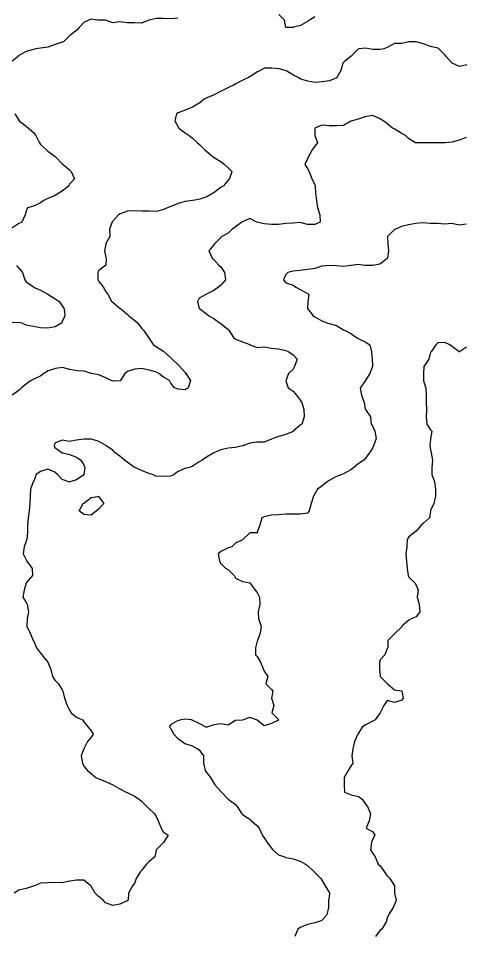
# Model space of a CAD drawing. Extents: x 597 to 1462, y 540 to 1101.
# Drawn here: x 901.9 to 962.3, y 622.4 to 746.8 of the extents above; entities that cross this region are included whole.
import ezdxf

# ---------------------------------------------------------------- set-up
doc = ezdxf.new("R2010")
doc.units = 0
doc.layers.add('TEST', color=7, linetype='CONTINUOUS')

msp = doc.modelspace()

# ---------------------------------------------------------------- linework, layer by layer
at = {"layer": 'TEST', "color": 7}
for points in [[(923.491676, 746.840011), (922.513324, 746.763557), (921.534916, 746.792344), (920.556593, 746.775693), (919.602089, 746.569868), (919.577254, 746.558015), (918.598902, 746.149583), (917.620551, 746.178369), (916.642143, 746.203205), (915.663735, 746.325605), (914.685411, 746.17868), (913.70706, 746.55635), (912.728652, 746.55635), (912.639865, 746.568203), (911.75047, 746.690603), (911.424305, 746.568203), (910.772062, 746.242039), (910.119846, 745.589795), (909.793654, 745.198635), (909.059876, 744.611556), (908.815161, 744.448291), (907.999849, 743.632979), (907.836584, 743.557315), (906.85826, 743.276645), (905.879824, 742.898552), (904.901529, 742.784365), (904.249257, 742.653837), (903.923121, 742.572388), (902.944656, 742.298237), (901.966361, 741.76464), (901.884884, 741.675824), (900.98801, 740.958359)], [(942.082783, 747.022411), (941.348977, 746.570912), (941.104262, 746.375276), (940.125854, 745.837191), (939.194125, 745.592504), (939.147107, 745.580651), (938.168812, 745.580651), (938.14821, 745.588835), (937.971821, 746.567187), (937.189162, 747.34993)], [(962.671402, 740.527462), (961.69305, 740.288504), (960.714727, 740.713644), (960.698076, 740.721546), (959.844438, 741.69987), (959.735557, 741.822213), (958.879492, 742.678278), (958.757149, 742.743584), (957.778741, 743.004696), (956.800418, 743.330804), (955.822066, 743.633233), (954.843658, 743.633233), (953.86525, 743.377455), (952.886898, 743.377455), (951.908603, 742.841684), (951.419343, 742.678757), (950.930167, 742.597364), (949.951759, 742.580713), (949.462583, 742.678503), (948.973436, 742.776265), (948.084041, 742.678503), (947.995225, 742.66665), (947.028953, 741.700349), (947.0171, 741.688496), (946.038692, 740.901745), (945.898794, 740.723776), (945.619281, 739.745368), (945.066718, 738.767016), (945.058534, 738.758832), (944.080126, 738.321585), (943.101774, 738.179204), (942.123366, 738.113926), (941.145043, 738.277163), (940.166635, 738.582866), (939.840442, 738.76617), (939.188227, 739.111525), (938.209875, 739.690278), (938.046553, 739.744436), (937.231298, 739.948201), (936.252975, 740.070601), (935.274538, 740.070601), (934.663076, 739.744436), (934.295989, 739.548856), (933.317666, 738.905926), (933.072923, 738.765916), (932.339145, 738.420588), (931.36085, 737.917979), (931.143511, 737.787451), (930.382555, 737.426969), (929.404147, 736.95577), (929.110805, 736.808874), (928.425993, 736.428297), (927.447585, 736.008266), (927.091533, 735.830296), (926.469008, 735.341121), (925.612886, 734.851945), (925.4906, 734.754098), (924.512192, 734.362938), (923.53384, 733.995852), (923.33826, 733.873537), (923.099302, 732.895129), (923.534066, 732.11247), (923.631856, 731.916777), (924.512417, 731.287873), (925.055977, 730.938482), (925.490712, 730.547266), (926.143069, 729.960215), (926.469177, 729.666845), (927.154046, 728.981977), (927.447472, 728.772483), (928.344261, 728.003794), (928.425654, 727.949636), (929.40409, 727.351692), (929.795279, 727.025612), (930.382273, 726.475279), (930.810347, 726.047176), (930.532895, 725.068881), (930.382329, 724.905644), (929.68349, 724.090304), (929.403978, 723.903726), (928.42557, 723.186967), (928.316801, 723.111303), (927.447162, 722.589587), (926.468754, 722.272792), (925.81651, 722.132895), (925.490346, 722.096291), (924.512022, 721.959159), (923.533671, 721.703381), (922.555263, 721.312249), (922.199211, 721.155926), (921.576685, 720.881776), (920.598277, 720.621934), (919.619926, 720.642536), (918.641602, 720.667371), (917.663194, 720.687974), (916.684758, 720.643382), (915.706435, 720.299636), (915.461748, 720.177292), (914.727942, 719.338669), (914.619117, 719.198772), (914.238541, 718.220307), (914.292699, 717.241899), (913.762827, 716.263604), (913.750974, 716.174789), (913.555394, 715.285394), (913.750974, 714.395942), (913.771576, 714.307155), (913.763391, 713.328803), (913.751538, 713.320619), (912.773186, 712.596493), (912.642715, 712.351778), (912.642715, 711.373427), (912.773186, 711.12874), (913.36018, 710.394962), (913.751397, 709.742606), (913.996084, 709.416554), (914.534225, 708.438146), (914.729805, 708.26012), (915.7081, 707.468459), (915.719953, 707.460274), (916.68758, 706.659779), (916.883104, 706.481754), (917.665876, 705.829538), (918.057036, 705.503346), (918.644058, 704.769681), (918.861369, 704.524938), (919.513613, 703.54653), (919.622494, 703.383292), (920.166026, 702.568065), (920.600789, 702.266821), (921.579197, 701.659394), (921.668012, 701.589318), (922.557408, 700.773978), (922.753072, 700.611136), (923.535731, 699.828449), (923.731367, 699.632813), (924.514054, 698.763173), (924.611844, 698.65432), (925.212836, 697.675997), (924.905525, 696.697645), (924.514308, 696.452959), (923.535957, 696.502291), (923.046724, 696.697871), (922.557549, 697.350115), (922.361997, 697.676223), (921.57931, 698.165398), (920.927066, 698.654631), (920.600902, 698.8326), (919.62255, 699.106384), (918.644142, 699.306874), (917.665819, 699.256724), (916.687411, 698.921556), (916.320381, 698.6548), (915.718599, 697.676392), (915.710414, 697.66849), (914.732006, 697.612751), (914.487291, 697.678029), (913.753598, 698.045115), (912.77519, 698.446943), (911.796782, 698.651583), (911.771947, 698.651583), (910.817415, 698.952742), (909.839091, 699.028406), (908.860683, 699.202311), (907.882332, 699.446998), (906.903924, 699.321352), (905.925572, 698.994398), (905.354891, 698.651921), (904.947249, 698.34619), (903.968926, 697.857014), (903.5496, 697.673739), (902.990518, 697.238863), (902.291679, 696.695388), (902.012194, 696.369223), (901.057719, 695.71698)], [(901.396188, 733.848532), (901.966898, 732.992411), (902.048262, 732.870011), (902.945164, 732.197476), (903.321564, 731.891772), (903.923742, 731.33269), (904.269069, 730.913364), (904.739054, 729.935013), (904.902376, 729.709207), (905.717631, 728.956605), (905.880868, 728.793283), (906.859304, 728.066899), (906.948063, 727.978112), (907.837487, 727.088717), (907.94634, 726.99993), (908.816036, 726.288448), (909.025558, 726.021635), (909.493228, 725.043283), (908.815895, 724.309506), (908.661265, 724.064762), (907.837317, 723.353196), (907.348142, 723.086467), (906.858966, 722.806954), (905.880558, 722.365531), (905.336998, 722.1082), (904.902206, 721.782008), (903.923883, 721.359973), (903.141111, 721.129623), (902.94556, 720.640447), (902.823188, 720.151272), (902.358453, 719.172976), (901.967236, 718.977312), (900.988885, 718.372538)], [(962.6138, 730.640738), (961.635449, 730.268007), (960.657041, 730.01714), (959.767674, 729.941476), (959.678802, 729.933291), (958.70045, 729.933291), (957.722042, 729.933291), (956.743719, 729.933291), (955.765311, 729.933291), (955.732799, 729.945145), (954.786085, 730.532195), (954.39484, 730.92344), (953.807818, 731.249491), (952.829466, 731.803888), (952.63383, 731.901678), (951.851171, 732.554007), (951.459926, 732.880086), (950.872961, 733.206251), (949.894553, 733.641014), (948.916229, 733.450796), (947.937793, 733.124632), (946.991022, 732.879945), (946.95851, 732.868092), (945.980159, 732.270374), (945.001751, 732.229762), (944.023343, 732.229762), (943.044991, 732.338615), (942.090459, 731.903767), (942.082557, 730.925359), (942.433246, 729.947007), (942.066244, 729.45786), (941.699158, 728.968684), (941.196379, 727.990276), (941.087498, 727.745589), (940.720496, 727.011783), (941.087498, 726.424733), (941.304809, 726.033573), (941.674294, 725.055165), (942.065539, 724.272506), (942.112501, 724.07687), (942.188164, 723.098518), (942.310451, 722.12011), (942.457376, 721.141787), (942.765083, 720.163379), (942.801687, 719.185027), (942.06791, 718.858863), (941.089586, 718.858863), (940.11115, 719.109702), (939.132742, 719.012307), (938.15439, 718.967716), (937.176095, 718.840067), (936.197687, 718.860669), (935.219251, 718.925947), (934.240928, 719.18006), (934.229074, 719.188245), (933.262774, 719.648662), (932.284422, 719.220898), (932.202973, 719.188386), (931.306184, 718.555305), (930.886858, 718.209865), (930.327776, 717.688149), (929.471767, 717.231513), (929.349368, 717.109226), (928.493246, 716.253105), (928.37096, 716.113208), (927.718603, 715.274641), (928.17521, 714.296233), (928.370847, 714.100653), (929.082357, 713.317881), (929.349198, 713.091962), (929.838374, 712.339389), (929.960661, 711.361065), (929.349255, 710.608379), (929.082442, 710.382573), (928.37096, 709.893312), (927.404631, 709.404165), (927.392777, 709.39598), (926.414369, 708.845703), (926.169683, 708.426406), (926.414369, 707.479578), (926.426223, 707.447066), (927.392523, 706.7355), (927.718603, 706.468658), (928.37096, 706.101657), (929.260326, 705.490166), (929.349142, 705.408716), (930.327437, 704.634129), (930.436318, 704.511842), (931.061384, 703.533406), (931.306127, 703.323913), (932.284422, 702.946638), (933.262858, 702.561235), (933.274712, 702.553333), (934.240984, 702.180489), (935.219392, 702.247376), (936.1978, 702.064044), (937.176124, 701.986828), (938.154447, 701.770279), (938.573773, 701.574756), (939.132883, 701.183511), (939.666565, 700.596574), (939.342461, 699.618137), (939.13294, 699.251051), (938.521477, 698.639588), (938.165454, 697.661237), (938.48095, 696.682913), (939.133194, 696.248065), (939.577919, 695.704505), (940.111517, 695.052262), (940.307182, 694.726097), (940.600523, 693.747746), (940.62931, 692.769394), (940.306899, 691.790986), (940.111263, 691.627749), (939.139374, 690.812409), (939.13119, 690.804224), (938.152866, 690.378125), (937.174515, 690.115461), (936.413503, 689.830304), (936.196276, 689.741432), (935.21784, 689.341269), (934.239432, 689.316434), (933.261109, 689.217374), (932.298759, 688.850344), (932.282108, 688.842159), (931.303672, 688.613813), (930.325264, 688.520454), (929.34694, 688.287621), (928.384591, 687.868408), (928.36794, 687.868408), (927.389588, 687.286183), (926.802566, 686.894995), (926.411321, 686.65028), (925.433026, 686.025271), (925.106862, 685.916418), (924.45459, 685.765852), (923.476267, 685.329311), (922.987006, 684.938066), (922.497859, 684.742486), (921.519422, 684.671648), (920.541099, 684.742486), (920.051952, 684.938066), (919.562776, 685.078077), (918.584368, 685.486001), (917.687578, 685.916474), (917.606073, 685.961094), (916.627665, 686.625106), (916.287248, 686.895136), (915.6492, 687.438696), (915.031275, 687.873544), (914.670764, 688.234055), (913.767596, 688.85198), (913.692751, 688.93343), (912.714428, 689.474534), (911.735992, 689.748685), (910.757584, 689.732034), (909.77926, 689.585081), (908.800909, 689.438156), (907.822501, 689.585081), (906.844093, 689.177552), (906.721806, 688.851388), (906.844093, 688.606673), (907.822501, 687.904419), (907.911316, 687.871907), (908.800768, 687.676356), (909.779119, 687.312994), (910.366057, 686.893725), (910.757301, 686.241425), (910.897255, 685.915317), (910.771215, 684.936909), (910.759362, 684.904397), (909.780954, 684.237083), (908.849197, 683.957683), (908.802235, 683.932847), (908.713448, 683.957683), (907.823968, 684.283762), (907.171724, 684.935978), (906.845645, 685.26217), (905.867209, 685.669699), (904.888914, 685.355021), (904.301863, 684.935696), (903.934382, 683.957344), (903.909546, 683.945491), (903.506871, 682.98094), (903.482036, 682.002504), (903.449524, 681.02418), (903.359438, 680.045772), (903.232608, 679.067421), (903.141337, 678.089013), (903.108825, 677.110689), (903.028618, 676.132281), (902.930856, 675.887566), (902.664015, 675.15376), (902.539611, 674.175409), (902.930856, 673.392666), (903.028618, 673.197114), (903.746083, 672.218678), (903.786723, 671.240354), (902.954591, 670.261946), (902.929755, 670.214956), (902.650242, 669.2832), (902.510712, 668.304876), (902.929981, 667.57107), (903.093303, 667.326384), (903.25654, 666.34806), (903.093303, 665.369652), (903.039144, 664.391301), (903.464143, 663.412949), (903.908869, 662.444278), (903.917053, 662.436376), (904.34699, 661.457968), (904.89055, 660.705366), (905.073938, 660.479447), (905.868789, 659.508518), (905.876974, 659.500615), (906.263251, 658.522264), (906.500967, 657.543856), (906.850471, 657.054708), (907.339618, 656.565532), (907.828794, 655.750221), (907.910272, 655.586955), (908.154958, 654.608632), (908.481066, 653.630196), (908.807202, 652.977952), (909.051917, 652.651788), (909.785695, 652.06485), (910.568382, 651.673605), (910.763934, 651.428919), (911.350984, 650.695141), (911.7422, 650.205965), (912.021713, 649.716733), (911.7422, 649.325573), (911.253053, 648.738466), (910.77765, 647.760114), (910.765796, 647.735279), (910.410168, 646.780747), (910.58825, 645.802395), (910.76622, 645.411179), (911.255367, 644.824157), (911.744543, 644.404887), (912.396871, 643.845833), (912.722951, 643.705823), (913.701359, 643.318755), (914.67971, 642.876005), (914.691564, 642.86782), (915.656115, 642.341109), (916.494794, 641.889525), (916.634692, 641.81945), (917.6131, 641.330189), (918.265372, 640.910948), (918.591452, 640.644192), (919.303018, 639.932596), (919.569803, 639.665784), (920.35249, 638.954188), (920.548126, 638.563028), (920.841496, 637.976034), (921.22529, 636.997626), (921.526478, 636.508451), (922.178778, 636.019275), (921.550354, 635.040867), (921.525518, 635.016031), (920.570986, 634.061499), (920.546151, 633.972712), (920.406169, 633.083261), (919.567602, 632.431073), (919.241438, 632.104909), (918.589166, 631.266342), (918.449268, 631.126755), (917.855247, 630.148347), (917.610504, 629.49616), (917.365817, 629.169996), (916.795107, 628.191644), (916.754495, 627.213236), (916.63218, 627.124449), (915.653857, 626.669845), (914.675449, 626.514397), (913.697126, 626.887128), (913.370933, 627.213321), (912.718718, 627.772318), (912.299448, 628.191644), (911.740366, 629.146176), (911.71553, 629.171012), (910.760998, 629.95367), (909.782647, 629.933068), (908.804352, 629.824243), (907.825916, 629.5795), (906.847479, 629.623329), (905.869184, 629.562821), (904.890833, 629.516621), (904.052181, 629.171237), (903.912255, 629.113946), (902.933847, 628.822157), (901.955524, 628.584413), (901.30328, 628.193253)], [(962.618034, 718.905317), (961.63971, 718.765702), (960.661302, 718.989165), (959.682951, 718.905317), (958.704543, 718.967406), (957.726191, 718.967406), (956.747783, 719.062345), (955.76946, 718.98908), (954.791108, 718.818026), (953.8127, 718.562276), (953.030013, 718.206224), (952.834349, 718.12486), (951.937559, 717.227986), (951.995725, 716.249634), (952.081634, 715.271226), (951.937164, 714.292818), (951.855771, 714.18405), (950.877363, 713.49221), (949.945635, 713.314241), (949.898673, 713.306056), (948.920322, 713.306056), (948.873332, 713.314241), (947.94149, 713.436556), (947.009762, 713.314241), (946.9628, 713.306056), (945.984448, 713.149254), (945.00604, 713.242613), (944.027604, 713.301541), (943.049281, 713.203722), (942.070958, 712.904567), (941.09255, 712.741301), (940.114142, 712.613285), (939.13579, 712.543181), (938.401984, 712.333688), (938.157269, 712.089001), (937.831133, 711.355195), (938.157269, 710.935869), (939.135621, 710.621558), (939.526837, 710.376872), (940.113888, 710.050764), (941.092296, 709.507232), (941.287847, 709.398351), (941.123735, 708.420056), (941.107931, 707.441648), (941.8528, 706.463296), (942.070111, 706.323286), (943.048519, 705.785794), (943.831121, 705.48455), (944.026758, 705.419243), (945.005166, 705.134904), (945.983517, 704.581156), (946.123528, 704.505492), (946.962094, 704.053909), (947.72305, 703.527169), (947.940333, 703.396557), (948.918656, 702.956403), (949.530232, 702.548761), (949.766734, 701.570438), (949.843188, 700.592086), (949.897318, 699.702635), (949.905503, 699.613819), (949.897318, 699.588984), (949.541775, 698.63448), (948.92797, 697.656157), (948.919785, 697.644303), (948.208331, 696.677974), (948.430497, 695.699566), (948.779972, 694.721158), (948.919898, 693.831792), (948.931752, 693.742976), (949.616818, 692.764653), (949.733488, 691.786245), (949.896302, 691.541558), (950.222495, 690.807837), (950.385732, 689.829429), (950.018646, 688.851077), (949.896302, 688.524913), (949.505086, 687.872669), (948.918064, 687.138948), (948.722484, 686.894261), (947.939797, 686.405029), (947.380715, 685.915853), (946.961389, 685.589689), (945.983037, 685.046129), (945.738351, 684.937276), (945.004629, 684.670491), (944.026221, 684.154674), (943.746737, 683.959009), (943.047898, 683.347546), (942.460876, 682.980516), (942.069659, 682.328273), (941.906422, 682.002108), (941.58023, 681.023785), (941.335543, 680.045349), (941.090828, 679.719269), (940.11242, 679.556371), (939.134097, 679.556371), (938.15566, 679.556371), (937.177337, 679.486295), (936.198986, 679.457508), (935.220578, 679.188663), (934.894413, 679.066376), (934.633414, 678.087968), (934.273694, 677.109532), (934.241182, 677.062542), (933.262774, 677.062542), (932.331045, 676.130814), (932.284055, 676.083852), (931.305619, 675.641243), (930.8165, 675.151982), (930.327324, 675.012085), (929.348916, 674.499598), (928.957671, 674.173405), (929.153336, 673.195082), (929.348916, 672.868946), (930.00116, 672.216674), (930.327324, 672.053832), (931.142636, 671.238492), (931.305901, 670.912327), (932.284309, 670.455805), (933.262604, 670.27411), (933.283207, 670.262257), (933.997793, 669.283905), (934.242536, 668.957741), (934.568672, 668.305497), (934.63395, 667.327174), (934.405604, 666.348766), (934.438116, 665.370414), (934.801534, 664.392006), (934.661552, 663.413683), (934.288793, 662.435247), (934.241803, 662.346488), (934.046223, 661.457008), (934.046223, 660.478685), (934.241803, 660.283105), (934.730978, 659.500446), (935.111555, 658.52201), (935.22038, 658.277295), (935.70964, 657.543517), (935.416214, 656.565109), (936.198957, 655.782422), (936.394537, 655.58687), (936.218148, 654.608519), (936.525037, 653.630111), (936.230425, 652.651759), (937.177309, 651.704904), (937.197911, 651.672392), (937.177309, 651.647556), (936.198873, 651.182172), (935.220465, 650.88883), (934.242141, 651.639993), (934.153354, 651.672505), (933.263874, 651.998584), (932.374508, 651.672505), (932.285636, 651.625486), (931.307284, 651.583294), (930.328876, 650.938445), (929.350553, 651.138568), (928.372145, 651.019922), (927.417669, 650.693758), (927.392834, 650.661246), (927.360322, 650.693758), (926.413523, 651.182934), (925.435171, 651.656079), (925.346384, 651.67273), (924.456932, 651.781584), (923.967672, 651.67273), (923.478496, 651.550331), (922.500173, 651.020487), (922.391292, 650.694322), (922.500173, 650.531085), (922.944814, 649.715745), (923.478496, 649.182063), (924.089987, 648.737337), (924.457074, 648.492622), (925.435397, 648.177916), (926.169203, 647.758675), (926.413918, 647.618693), (927.00094, 646.780098), (926.972153, 645.801774), (927.195956, 644.823366), (927.391536, 644.529996), (927.918388, 643.8451), (928.369887, 643.111294), (928.509869, 642.866607), (929.348464, 641.963439), (929.41854, 641.887804), (930.327014, 640.916931), (930.334916, 640.908747), (931.304518, 640.191225), (931.549205, 639.930169), (932.167949, 638.951761), (932.282926, 638.863002), (933.261278, 638.218153), (933.487169, 637.973438), (934.239742, 637.361947), (934.533112, 636.994889), (935.000529, 636.016537), (935.21784, 635.660486), (935.620938, 635.03796), (936.196502, 634.285386), (936.392082, 634.059439), (937.174741, 633.368841), (937.990081, 633.0812), (938.153318, 633.015922), (939.131726, 632.836655), (940.110078, 632.49415), (940.821644, 632.102962), (941.088401, 631.907382), (941.926968, 631.124695), (942.066978, 630.984713), (942.905545, 630.146118), (943.045471, 629.928835), (943.473574, 629.167879), (944.023879, 628.287317), (944.093983, 628.189527), (944.023879, 627.70038), (943.958573, 627.211204), (943.91559, 626.232881), (943.698279, 625.254444), (943.046035, 624.471786), (942.55686, 624.276149), (942.067684, 624.136195), (941.08936, 623.909119), (940.110952, 623.542005), (939.784788, 623.297318), (939.377231, 622.318995)], [(901.638137, 713.302726), (901.964329, 712.93564), (902.453449, 712.32412), (902.746903, 711.345797), (902.942483, 711.066284), (903.920891, 710.378226), (903.941494, 710.366373), (904.900739, 709.958816), (905.879034, 709.395049), (905.890887, 709.386864), (906.855466, 708.764254), (907.41452, 708.408682), (907.83379, 707.82166), (908.113302, 707.430444), (908.200481, 706.452092), (907.833394, 705.718314), (907.711108, 705.473599), (906.854986, 704.984452), (905.876578, 704.783143), (904.898227, 704.819747), (903.919904, 705.011686), (902.941496, 705.205262), (902.354473, 705.471991), (901.963257, 705.580872), (900.984905, 705.521126)], [(962.667197, 702.224685), (961.712665, 701.572442), (961.687829, 701.564257), (961.655317, 701.572442), (960.708518, 702.306219), (960.382326, 702.550906), (959.730082, 702.830419), (958.751674, 702.793815), (958.472246, 702.5491), (957.862392, 701.570664), (957.773576, 701.523702), (957.556293, 700.591973), (956.841904, 699.613622), (956.825253, 698.635214), (956.817069, 697.656862), (957.119442, 696.678454), (957.18472, 695.700131), (957.196573, 694.721723), (957.229085, 693.743371), (957.196573, 692.764963), (957.282905, 691.786612), (957.77208, 691.025656), (957.935318, 690.808373), (957.781055, 689.83005), (957.772871, 689.741234), (957.664018, 688.851755), (957.772871, 688.362635), (957.838177, 687.87346), (958.017416, 686.895052), (957.944942, 685.916615), (957.936757, 684.938292), (958.295574, 683.959969), (958.46423, 682.981561), (958.447579, 682.003153), (958.226599, 681.024801), (957.784752, 680.04645), (957.776568, 679.957662), (957.61333, 679.068211), (956.79799, 678.369372), (956.51859, 678.089888), (955.819752, 677.274548), (955.656402, 677.11131), (954.841174, 676.499791), (954.596488, 676.132733), (954.559827, 675.154381), (954.41993, 674.175973), (954.490005, 673.197622), (954.594794, 672.219214), (954.71711, 671.24089), (954.839509, 671.045226), (955.622168, 670.262567), (955.817748, 669.936459), (956.097261, 669.284216), (955.940148, 668.305892), (956.237243, 667.327484), (956.307319, 666.349076), (955.818143, 665.650238), (955.165928, 665.370809), (954.83982, 665.207487), (953.880603, 664.39226), (953.860001, 664.303445), (952.970634, 663.413965), (952.881762, 663.325178), (951.992367, 662.435811), (951.992367, 661.457403), (951.90358, 661.368588), (951.577416, 660.479136), (950.925256, 659.826892), (950.836441, 659.500728), (950.836441, 658.522405), (950.925256, 657.632925), (950.950092, 657.544138), (951.904624, 656.589691), (951.925226, 656.564855), (952.884358, 655.749515), (953.862766, 655.595309), (953.870951, 655.587407), (954.079682, 654.608942), (953.862343, 654.329458), (952.884048, 654.050058), (951.905696, 654.282891), (951.416464, 653.630534), (950.943375, 652.652211), (950.926724, 652.627375), (950.27448, 651.672843), (949.948316, 651.509606), (948.969964, 651.02043), (948.480817, 650.694266), (947.991641, 649.878926), (947.930342, 649.715689), (947.441054, 648.737281), (947.222586, 647.758929), (947.121522, 646.780578), (947.257384, 645.80217), (947.012697, 645.476118), (946.621452, 644.823762), (946.053678, 643.845438), (946.06158, 642.867115), (946.086415, 641.888679), (947.018257, 641.497547), (947.996608, 641.30191), (948.48584, 640.91075), (948.975016, 640.258422), (949.219703, 639.932342), (949.62726, 638.953934), (949.464023, 637.975583), (949.063775, 636.99726), (949.953198, 636.507999), (950.197885, 636.018823), (949.953198, 635.529704), (949.757618, 635.040415), (949.627006, 634.06212), (949.953198, 633.572944), (950.279363, 633.083769), (950.686863, 632.105361), (950.931606, 631.860646), (951.46526, 631.126924), (951.90993, 630.515377), (952.236094, 630.148375), (952.888338, 629.186026), (952.89624, 629.169375), (952.89624, 628.191023), (953.111096, 627.212615), (952.885177, 626.625565), (952.689597, 626.234348), (952.069922, 625.256025), (951.906684, 624.766877), (951.743447, 624.277589), (951.172737, 623.299294), (950.928022, 623.176894), (950.305412, 622.320857)], [(912.484925, 680.022602), (911.751119, 679.43558), (910.772711, 679.533454), (910.120552, 680.022602), (910.683782, 681.000925), (910.772541, 681.047943), (911.750949, 681.81666), (912.640373, 681.979502), (912.729244, 682.000105), (912.745896, 681.979502), (913.463643, 681.001151), (912.729865, 680.267373), (912.485179, 680.022686)]]:
    msp.add_lwpolyline(points, dxfattribs=at)

doc.saveas('drawing.dxf')
